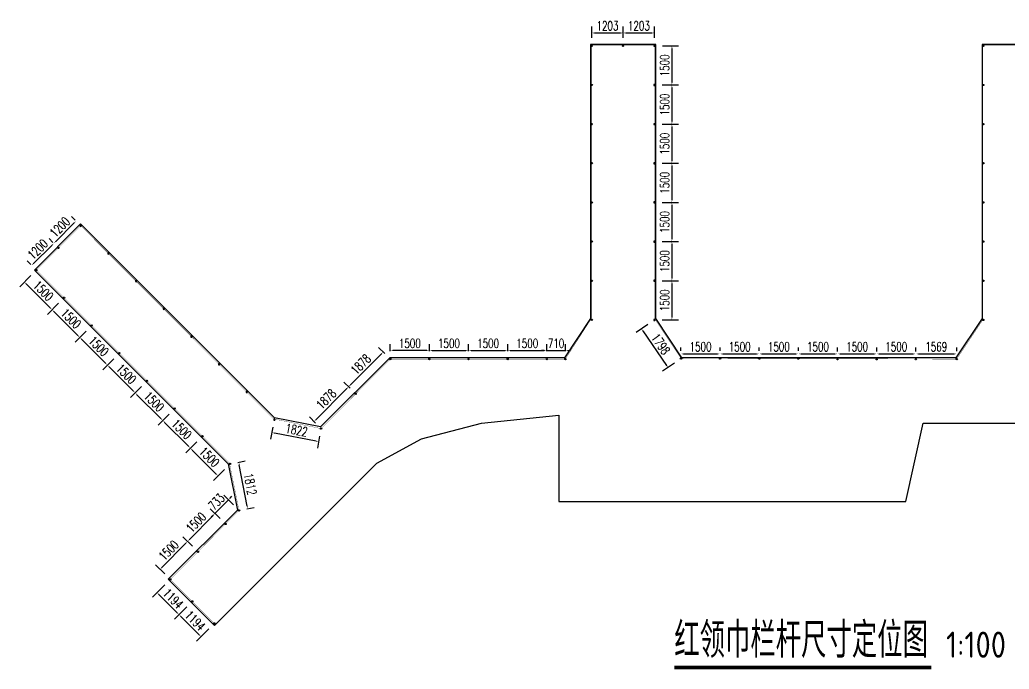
# Model space of a CAD drawing. Extents: x -89702 to 926017, y -610001 to -56924.
# Drawn here: x 506823 to 544740, y -326382 to -301504 of the extents above; entities that cross this region are included whole.
import ezdxf

# ---------------------------------------------------------------- set-up
doc = ezdxf.new("R2010")
doc.units = 0
doc.header["$LTSCALE"] = 10
doc.header["$MEASUREMENT"] = 0
for name, color, linetype in [('DIM_SYMB', 3, 'Continuous'), ('PUB_TEXT', 7, 'Continuous'), ('W-PLASTIC_RAILINGS塑木栏杆', 6, 'Continuous'), ('W-STEEL_FRAME钢架', 3, 'Continuous')]:
    doc.layers.add(name, color=color, linetype=linetype)
doc.layers.add('文字标注', color=7, linetype='Continuous', lineweight=18)
doc.styles.get("Standard").update_dxf_attribs({"font": 'gbenor.shx', "bigfont": 'gbcbig.shx'})
doc.styles.add('STANDARD_T3', font='simplex.shx', dxfattribs={"width": 0.7, "bigfont": 'gbcbig.shx'})
doc.dimstyles.new('W&&100', dxfattribs={"dimtxt": 350, "dimasz": 100, "dimexe": 250, "dimexo": 300, "dimgap": 100, "dimtad": 1, "dimdec": 0, "dimzin": 0, "dimdsep": 46, "dimtxsty": 'STANDARD_T3', "dimcen": 0.09, "dimclrd": 1, "dimclre": 1, "dimclrt": 7, "dimazin": 2, "dimtfac": 1, "dimtdec": 0, "dimtix": 1, "dimtmove": 2, "dimatfit": 3, "dimfxl": 0, "dimtolj": 1, "dimtzin": 0, "dimarcsym": 0})

# ---------------------------------------------------------------- blocks, each defined once
blk = doc.blocks.new('*U1990')
at = {"layer": 'W-PLASTIC_RAILINGS塑木栏杆'}
blk.add_circle((0, 0), 25, dxfattribs=at)
blk = doc.blocks.new('*U1991')
at = {"layer": 'W-PLASTIC_RAILINGS塑木栏杆', "color": 0, "linetype": 'ByBlock', "lineweight": -2, "transparency": 16777216}
for p in [(0, 0), (0, -1500), (0, -3000), (0, -4500), (0, -6000), (0, -7500), (0, -9000), (0, -10500)]:
    blk.add_blockref('*U1990', p, dxfattribs=at)
blk = doc.blocks.new('*U1998')
at = {"layer": 'W-PLASTIC_RAILINGS塑木栏杆'}
blk.add_circle((0, 0), 25, dxfattribs=at)
blk = doc.blocks.new('*U1999')
at = {"layer": 'W-PLASTIC_RAILINGS塑木栏杆', "color": 0, "linetype": 'ByBlock', "lineweight": -2, "transparency": 16777216}
for p in [(0, 0), (0, -1500), (0, -3000), (0, -4500), (0, -6000), (0, -7500), (0, -9000), (0, -10500)]:
    blk.add_blockref('*U1998', p, dxfattribs=at)
blk = doc.blocks.new('*U2000')
at = {"layer": 'W-PLASTIC_RAILINGS塑木栏杆'}
blk.add_circle((0, 0), 25, dxfattribs=at)
blk = doc.blocks.new('*U2001')
at = {"layer": 'W-PLASTIC_RAILINGS塑木栏杆', "color": 0, "linetype": 'ByBlock', "lineweight": -2, "transparency": 16777216}
for p in [(0, 0), (0, -1500), (0, -3000), (0, -4500), (0, -6000), (0, -7500), (0, -9000), (0, -10500)]:
    blk.add_blockref('*U2000', p, dxfattribs=at)
blk = doc.blocks.new('*U2002')
at = {"layer": 'W-PLASTIC_RAILINGS塑木栏杆'}
blk.add_circle((0, 0), 25, dxfattribs=at)
blk = doc.blocks.new('*U2003')
at = {"layer": 'W-PLASTIC_RAILINGS塑木栏杆', "color": 0, "linetype": 'ByBlock', "lineweight": -2, "transparency": 16777216}
for p in [(0, 0), (0, -1500), (0, -3000), (0, -4500), (0, -6000), (0, -7500), (0, -9000), (0, -10500)]:
    blk.add_blockref('*U2002', p, dxfattribs=at)
blk = doc.blocks.new('*U2004')
at = {"layer": 'W-PLASTIC_RAILINGS塑木栏杆'}
blk.add_circle((0, 0), 25, dxfattribs=at)
blk = doc.blocks.new('*U2005')
at = {"layer": 'W-PLASTIC_RAILINGS塑木栏杆', "color": 0, "linetype": 'ByBlock', "lineweight": -2, "transparency": 16777216}
for p in [(0, 0), (0, -1500), (0, -3000), (0, -4500), (0, -6000), (0, -7500), (0, -9000), (0, -10500)]:
    blk.add_blockref('*U2004', p, dxfattribs=at)
blk = doc.blocks.new('*D2056')
at = {"layer": 'Defpoints', "color": 0, "transparency": 16777216}
for p in [(515216, -318453), (514883, -318517), (515224, -320297)]:
    blk.add_point(p, dxfattribs=at)
at = {"layer": '文字标注', "color": 1, "lineweight": -2, "transparency": 16777216}
for p, q in [((515177, -318461), (515461, -318406)), ((515538, -320135), (515235, -318552)), ((515519, -320241), (515803, -320186))]:
    blk.add_line(p, q, dxfattribs=at)
at = {"layer": '文字标注', "color": 1, "transparency": 16777216}
for points in [[(515251, -318548), (515218, -318555), (515216, -318453)], [(515555, -320132), (515522, -320138), (515557, -320233)]]:
    blk.add_solid(points, dxfattribs=at)
at = {"layer": '文字标注', "color": 7, "transparency": 16777216, "insert": (515656, -319292), "char_height": 350, "attachment_point": 5, "rotation": 280.8517, "style": 'STANDARD_T3'}
blk.add_mtext('\\A1;1812', dxfattribs=at)
blk = doc.blocks.new('*D2057')
at = {"layer": 'Defpoints', "color": 0, "transparency": 16777216}
for p in [(513822, -317456), (513363, -317915), (514883, -318517)]:
    blk.add_point(p, dxfattribs=at)
at = {"layer": '文字标注', "color": 1, "lineweight": -2, "transparency": 16777216}
for p, q in [((513610, -317669), (513186, -318092)), ((514353, -318905), (513434, -317986)), ((514671, -318729), (514247, -319153))]:
    blk.add_line(p, q, dxfattribs=at)
at = {"layer": '文字标注', "color": 1, "transparency": 16777216}
for points in [[(513446, -317974), (513422, -317998), (513363, -317915)], [(514365, -318893), (514341, -318917), (514424, -318976)]]:
    blk.add_solid(points, dxfattribs=at)
at = {"layer": '文字标注', "color": 7, "transparency": 16777216, "insert": (514088, -318251), "char_height": 350, "attachment_point": 5, "rotation": 315, "style": 'STANDARD_T3'}
blk.add_mtext('\\A1;1500', dxfattribs=at)
blk = doc.blocks.new('*D2058')
at = {"layer": 'Defpoints', "color": 0, "transparency": 16777216}
for p in [(512761, -316396), (512303, -316855), (513822, -317456)]:
    blk.add_point(p, dxfattribs=at)
at = {"layer": '文字标注', "color": 1, "lineweight": -2, "transparency": 16777216}
for p, q in [((512549, -316608), (512126, -317031)), ((513293, -317844), (512373, -316925)), ((513610, -317669), (513186, -318092))]:
    blk.add_line(p, q, dxfattribs=at)
at = {"layer": '文字标注', "color": 1, "transparency": 16777216}
for points in [[(512385, -316913), (512362, -316937), (512303, -316855)], [(513304, -317833), (513281, -317856), (513363, -317915)]]:
    blk.add_solid(points, dxfattribs=at)
at = {"layer": '文字标注', "color": 7, "transparency": 16777216, "insert": (513027, -317190), "char_height": 350, "attachment_point": 5, "rotation": 315, "style": 'STANDARD_T3'}
blk.add_mtext('\\A1;1500', dxfattribs=at)
blk = doc.blocks.new('*D2059')
at = {"layer": 'Defpoints', "color": 0, "transparency": 16777216}
for p in [(511701, -315335), (511242, -315794), (512761, -316396)]:
    blk.add_point(p, dxfattribs=at)
at = {"layer": '文字标注', "color": 1, "lineweight": -2, "transparency": 16777216}
for p, q in [((511489, -315547), (511065, -315971)), ((512232, -316784), (511313, -315865)), ((512549, -316608), (512126, -317031))]:
    blk.add_line(p, q, dxfattribs=at)
at = {"layer": '文字标注', "color": 1, "transparency": 16777216}
for points in [[(511324, -315853), (511301, -315876), (511242, -315794)], [(512244, -316772), (512220, -316796), (512303, -316855)]]:
    blk.add_solid(points, dxfattribs=at)
at = {"layer": '文字标注', "color": 7, "transparency": 16777216, "insert": (511967, -316130), "char_height": 350, "attachment_point": 5, "rotation": 315, "style": 'STANDARD_T3'}
blk.add_mtext('\\A1;1500', dxfattribs=at)
blk = doc.blocks.new('*D2060')
at = {"layer": 'Defpoints', "color": 0, "transparency": 16777216}
for p in [(510640, -314275), (510181, -314733), (511701, -315335)]:
    blk.add_point(p, dxfattribs=at)
at = {"layer": '文字标注', "color": 1, "lineweight": -2, "transparency": 16777216}
for p, q in [((510428, -314487), (510005, -314910)), ((511171, -315723), (510252, -314804)), ((511489, -315547), (511065, -315971))]:
    blk.add_line(p, q, dxfattribs=at)
at = {"layer": '文字标注', "color": 1, "transparency": 16777216}
for points in [[(510264, -314792), (510240, -314816), (510181, -314733)], [(511183, -315711), (511159, -315735), (511242, -315794)]]:
    blk.add_solid(points, dxfattribs=at)
at = {"layer": '文字标注', "color": 7, "transparency": 16777216, "insert": (510906, -315069), "char_height": 350, "attachment_point": 5, "rotation": 315, "style": 'STANDARD_T3'}
blk.add_mtext('\\A1;1500', dxfattribs=at)
blk = doc.blocks.new('*D2061')
at = {"layer": 'Defpoints', "color": 0, "transparency": 16777216}
for p in [(509579, -313214), (509121, -313673), (510640, -314275)]:
    blk.add_point(p, dxfattribs=at)
at = {"layer": '文字标注', "color": 1, "lineweight": -2, "transparency": 16777216}
for p, q in [((509367, -313426), (508944, -313849)), ((510111, -314663), (509191, -313743)), ((510428, -314487), (510005, -314910))]:
    blk.add_line(p, q, dxfattribs=at)
at = {"layer": '文字标注', "color": 1, "transparency": 16777216}
for points in [[(509203, -313731), (509180, -313755), (509121, -313673)], [(510122, -314651), (510099, -314674), (510181, -314733)]]:
    blk.add_solid(points, dxfattribs=at)
at = {"layer": '文字标注', "color": 7, "transparency": 16777216, "insert": (509845, -314008), "char_height": 350, "attachment_point": 5, "rotation": 315, "style": 'STANDARD_T3'}
blk.add_mtext('\\A1;1500', dxfattribs=at)
blk = doc.blocks.new('*D2062')
at = {"layer": 'Defpoints', "color": 0, "transparency": 16777216}
for p in [(508519, -312153), (508060, -312612), (509579, -313214)]:
    blk.add_point(p, dxfattribs=at)
at = {"layer": '文字标注', "color": 1, "lineweight": -2, "transparency": 16777216}
for p, q in [((508307, -312365), (507883, -312789)), ((509050, -313602), (508131, -312683)), ((509367, -313426), (508944, -313849))]:
    blk.add_line(p, q, dxfattribs=at)
at = {"layer": '文字标注', "color": 1, "transparency": 16777216}
for points in [[(508142, -312671), (508119, -312694), (508060, -312612)], [(509062, -313590), (509038, -313614), (509121, -313673)]]:
    blk.add_solid(points, dxfattribs=at)
at = {"layer": '文字标注', "color": 7, "transparency": 16777216, "insert": (508785, -312948), "char_height": 350, "attachment_point": 5, "rotation": 315, "style": 'STANDARD_T3'}
blk.add_mtext('\\A1;1500', dxfattribs=at)
blk = doc.blocks.new('*D2063')
at = {"layer": 'Defpoints', "color": 0, "transparency": 16777216}
for p in [(507458, -311093), (506999, -311551), (508519, -312153)]:
    blk.add_point(p, dxfattribs=at)
at = {"layer": '文字标注', "color": 1, "lineweight": -2, "transparency": 16777216}
for p, q in [((507246, -311305), (506823, -311728)), ((507989, -312541), (507070, -311622)), ((508307, -312365), (507883, -312789))]:
    blk.add_line(p, q, dxfattribs=at)
at = {"layer": '文字标注', "color": 1, "transparency": 16777216}
for points in [[(507082, -311610), (507058, -311634), (506999, -311551)], [(508001, -312529), (507977, -312553), (508060, -312612)]]:
    blk.add_solid(points, dxfattribs=at)
at = {"layer": '文字标注', "color": 7, "transparency": 16777216, "insert": (507724, -311887), "char_height": 350, "attachment_point": 5, "rotation": 315, "style": 'STANDARD_T3'}
blk.add_mtext('\\A1;1500', dxfattribs=at)
blk = doc.blocks.new('*D2064')
at = {"layer": 'Defpoints', "color": 0, "transparency": 16777216}
for p in [(508127, -310065), (508306, -310244), (507458, -311093)]:
    blk.add_point(p, dxfattribs=at)
at = {"layer": '文字标注', "color": 1, "lineweight": -2, "transparency": 16777216}
for p, q in [((507350, -310843), (508057, -310136)), ((508094, -310032), (507951, -309888)), ((507246, -310880), (507102, -310737))]:
    blk.add_line(p, q, dxfattribs=at)
at = {"layer": '文字标注', "color": 1, "transparency": 16777216}
for points in [[(508045, -310124), (508068, -310148), (508127, -310065)], [(507338, -310831), (507361, -310855), (507279, -310913)]]:
    blk.add_solid(points, dxfattribs=at)
at = {"layer": '文字标注', "color": 7, "transparency": 16777216, "insert": (507509, -310295), "char_height": 350, "attachment_point": 5, "rotation": 45, "style": 'STANDARD_T3'}
blk.add_mtext('\\A1;1200', dxfattribs=at)
blk = doc.blocks.new('*D2065')
at = {"layer": 'Defpoints', "color": 0, "transparency": 16777216}
for p in [(508976, -309217), (509155, -309396), (508306, -310244)]:
    blk.add_point(p, dxfattribs=at)
at = {"layer": '文字标注', "color": 1, "lineweight": -2, "transparency": 16777216}
for p, q in [((508198, -309994), (508905, -309287)), ((508943, -309183), (508799, -309040)), ((508094, -310032), (507951, -309888))]:
    blk.add_line(p, q, dxfattribs=at)
at = {"layer": '文字标注', "color": 1, "transparency": 16777216}
for points in [[(508893, -309275), (508917, -309299), (508976, -309217)], [(508186, -309983), (508210, -310006), (508127, -310065)]]:
    blk.add_solid(points, dxfattribs=at)
at = {"layer": '文字标注', "color": 7, "transparency": 16777216, "insert": (508357, -309446), "char_height": 350, "attachment_point": 5, "rotation": 45, "style": 'STANDARD_T3'}
blk.add_mtext('\\A1;1200', dxfattribs=at)
blk = doc.blocks.new('*D2066')
at = {"layer": 'Defpoints', "color": 0, "transparency": 16777216}
for p in [(521020, -314175), (521020, -314501), (522520, -314501)]:
    blk.add_point(p, dxfattribs=at)
at = {"layer": '文字标注', "color": 1, "lineweight": -2, "transparency": 16777216}
for p, q in [((521020, -314201), (521020, -313925)), ((522520, -314201), (522520, -313925)), ((522420, -314175), (521120, -314175))]:
    blk.add_line(p, q, dxfattribs=at)
at = {"layer": '文字标注', "color": 1, "transparency": 16777216}
for points in [[(521120, -314158), (521120, -314191), (521020, -314175)], [(522420, -314158), (522420, -314191), (522520, -314175)]]:
    blk.add_solid(points, dxfattribs=at)
at = {"layer": '文字标注', "color": 7, "transparency": 16777216, "insert": (521770, -313900), "char_height": 350, "attachment_point": 5, "style": 'STANDARD_T3'}
blk.add_mtext('\\A1;1500', dxfattribs=at)
blk = doc.blocks.new('*D2067')
at = {"layer": 'Defpoints', "color": 0, "transparency": 16777216}
for p in [(521020, -314501), (519423, -315562), (519695, -315832)]:
    blk.add_point(p, dxfattribs=at)
at = {"layer": '文字标注', "color": 1, "lineweight": -2, "transparency": 16777216}
for p, q in [((520678, -314302), (519494, -315492)), ((520807, -314290), (520571, -314055)), ((519482, -315621), (519246, -315386))]:
    blk.add_line(p, q, dxfattribs=at)
at = {"layer": '文字标注', "color": 1, "transparency": 16777216}
for points in [[(520666, -314290), (520690, -314314), (520748, -314231)], [(519482, -315480), (519506, -315503), (519423, -315562)]]:
    blk.add_solid(points, dxfattribs=at)
at = {"layer": '文字标注', "color": 7, "transparency": 16777216, "insert": (519891, -314703), "char_height": 350, "attachment_point": 5, "rotation": 45.1271, "style": 'STANDARD_T3'}
blk.add_mtext('\\A1;1878', dxfattribs=at)
blk = doc.blocks.new('*D2068')
at = {"layer": 'Defpoints', "color": 0, "transparency": 16777216}
for p in [(519695, -315832), (518098, -316894), (518369, -317164)]:
    blk.add_point(p, dxfattribs=at)
at = {"layer": '文字标注', "color": 1, "lineweight": -2, "transparency": 16777216}
for p, q in [((519482, -315621), (519246, -315386)), ((519353, -315633), (518169, -316823)), ((518157, -316952), (517921, -316717))]:
    blk.add_line(p, q, dxfattribs=at)
at = {"layer": '文字标注', "color": 1, "transparency": 16777216}
for points in [[(519341, -315622), (519365, -315645), (519423, -315562)], [(518157, -316811), (518180, -316834), (518098, -316894)]]:
    blk.add_solid(points, dxfattribs=at)
at = {"layer": '文字标注', "color": 7, "transparency": 16777216, "insert": (518566, -316034), "char_height": 350, "attachment_point": 5, "rotation": 45.1271, "style": 'STANDARD_T3'}
blk.add_mtext('\\A1;1878', dxfattribs=at)
blk = doc.blocks.new('*D2069')
at = {"layer": 'Defpoints', "color": 0, "transparency": 16777216}
for p in [(516579, -316820), (516484, -317321), (518369, -317164)]:
    blk.add_point(p, dxfattribs=at)
at = {"layer": '文字标注', "color": 1, "lineweight": -2, "transparency": 16777216}
for p, q in [((516523, -317115), (516436, -317566)), ((518175, -317645), (516582, -317340)), ((518313, -317458), (518226, -317910))]:
    blk.add_line(p, q, dxfattribs=at)
at = {"layer": '文字标注', "color": 1, "transparency": 16777216}
for points in [[(516585, -317323), (516579, -317356), (516484, -317321)], [(518178, -317629), (518172, -317662), (518273, -317664)]]:
    blk.add_solid(points, dxfattribs=at)
at = {"layer": '文字标注', "color": 7, "transparency": 16777216, "insert": (517430, -317222), "char_height": 350, "attachment_point": 5, "rotation": 349.1438, "style": 'STANDARD_T3'}
blk.add_mtext('\\A1;1822', dxfattribs=at)
blk = doc.blocks.new('*D2070')
at = {"layer": 'Defpoints', "color": 0, "transparency": 16777216}
for p in [(527730, -314175), (527020, -314501), (527730, -314501)]:
    blk.add_point(p, dxfattribs=at)
at = {"layer": '文字标注', "color": 1, "lineweight": -2, "transparency": 16777216}
for p, q in [((527020, -314201), (527020, -313925)), ((527730, -314201), (527730, -313925)), ((526920, -314175), (526820, -314175)), ((527020, -314175), (527730, -314175)), ((527830, -314175), (527930, -314175))]:
    blk.add_line(p, q, dxfattribs=at)
at = {"layer": '文字标注', "color": 1, "transparency": 16777216}
for points in [[(526920, -314158), (526920, -314191), (527020, -314175)], [(527830, -314158), (527830, -314191), (527730, -314175)]]:
    blk.add_solid(points, dxfattribs=at)
at = {"layer": '文字标注', "color": 7, "transparency": 16777216, "insert": (527375, -313900), "char_height": 350, "attachment_point": 5, "style": 'STANDARD_T3'}
blk.add_mtext('\\A1;710', dxfattribs=at)
blk = doc.blocks.new('*D2071')
at = {"layer": 'Defpoints', "color": 0, "transparency": 16777216}
for p in [(533661, -314305), (532161, -314484), (533661, -314484)]:
    blk.add_point(p, dxfattribs=at)
at = {"layer": '文字标注', "color": 1, "lineweight": -2, "transparency": 16777216}
for p, q in [((532161, -314184), (532161, -314055)), ((532261, -314305), (533561, -314305)), ((533661, -314184), (533661, -314055))]:
    blk.add_line(p, q, dxfattribs=at)
at = {"layer": '文字标注', "color": 1, "transparency": 16777216}
for points in [[(532261, -314288), (532261, -314321), (532161, -314305)], [(533561, -314288), (533561, -314321), (533661, -314305)]]:
    blk.add_solid(points, dxfattribs=at)
at = {"layer": '文字标注', "color": 7, "transparency": 16777216, "insert": (532911, -314030), "char_height": 350, "attachment_point": 5, "style": 'STANDARD_T3'}
blk.add_mtext('\\A1;1500', dxfattribs=at)
blk = doc.blocks.new('*D2072')
at = {"layer": 'Defpoints', "color": 0, "transparency": 16777216}
for p in [(535161, -314305), (533661, -314484), (535161, -314484)]:
    blk.add_point(p, dxfattribs=at)
at = {"layer": '文字标注', "color": 1, "lineweight": -2, "transparency": 16777216}
for p, q in [((533661, -314184), (533661, -314055)), ((533761, -314305), (535061, -314305)), ((535161, -314184), (535161, -314055))]:
    blk.add_line(p, q, dxfattribs=at)
at = {"layer": '文字标注', "color": 1, "transparency": 16777216}
for points in [[(533761, -314288), (533761, -314321), (533661, -314305)], [(535061, -314288), (535061, -314321), (535161, -314305)]]:
    blk.add_solid(points, dxfattribs=at)
at = {"layer": '文字标注', "color": 7, "transparency": 16777216, "insert": (534411, -314030), "char_height": 350, "attachment_point": 5, "style": 'STANDARD_T3'}
blk.add_mtext('\\A1;1500', dxfattribs=at)
blk = doc.blocks.new('*D2073')
at = {"layer": 'Defpoints', "color": 0, "transparency": 16777216}
for p in [(536661, -314305), (535161, -314484), (536661, -314484)]:
    blk.add_point(p, dxfattribs=at)
at = {"layer": '文字标注', "color": 1, "lineweight": -2, "transparency": 16777216}
for p, q in [((535161, -314184), (535161, -314055)), ((535261, -314305), (536561, -314305)), ((536661, -314184), (536661, -314055))]:
    blk.add_line(p, q, dxfattribs=at)
at = {"layer": '文字标注', "color": 1, "transparency": 16777216}
for points in [[(535261, -314288), (535261, -314321), (535161, -314305)], [(536561, -314288), (536561, -314321), (536661, -314305)]]:
    blk.add_solid(points, dxfattribs=at)
at = {"layer": '文字标注', "color": 7, "transparency": 16777216, "insert": (535911, -314030), "char_height": 350, "attachment_point": 5, "style": 'STANDARD_T3'}
blk.add_mtext('\\A1;1500', dxfattribs=at)
blk = doc.blocks.new('*D2074')
at = {"layer": 'Defpoints', "color": 0, "transparency": 16777216}
for p in [(538161, -314305), (536661, -314484), (538161, -314509)]:
    blk.add_point(p, dxfattribs=at)
at = {"layer": '文字标注', "color": 1, "lineweight": -2, "transparency": 16777216}
for p, q in [((536661, -314184), (536661, -314055)), ((536761, -314305), (538061, -314305)), ((538161, -314209), (538161, -314055))]:
    blk.add_line(p, q, dxfattribs=at)
at = {"layer": '文字标注', "color": 1, "transparency": 16777216}
for points in [[(536761, -314288), (536761, -314321), (536661, -314305)], [(538061, -314288), (538061, -314321), (538161, -314305)]]:
    blk.add_solid(points, dxfattribs=at)
at = {"layer": '文字标注', "color": 7, "transparency": 16777216, "insert": (537411, -314030), "char_height": 350, "attachment_point": 5, "style": 'STANDARD_T3'}
blk.add_mtext('\\A1;1500', dxfattribs=at)
blk = doc.blocks.new('*D2075')
at = {"layer": 'Defpoints', "color": 0, "transparency": 16777216}
for p in [(539661, -314305), (538161, -314509), (539661, -314509)]:
    blk.add_point(p, dxfattribs=at)
at = {"layer": '文字标注', "color": 1, "lineweight": -2, "transparency": 16777216}
for p, q in [((538161, -314209), (538161, -314055)), ((538261, -314305), (539561, -314305)), ((539661, -314209), (539661, -314055))]:
    blk.add_line(p, q, dxfattribs=at)
at = {"layer": '文字标注', "color": 1, "transparency": 16777216}
for points in [[(538261, -314288), (538261, -314321), (538161, -314305)], [(539561, -314288), (539561, -314321), (539661, -314305)]]:
    blk.add_solid(points, dxfattribs=at)
at = {"layer": '文字标注', "color": 7, "transparency": 16777216, "insert": (538911, -314030), "char_height": 350, "attachment_point": 5, "style": 'STANDARD_T3'}
blk.add_mtext('\\A1;1500', dxfattribs=at)
blk = doc.blocks.new('*D2076')
at = {"layer": 'Defpoints', "color": 0, "transparency": 16777216}
for p in [(541161, -314305), (539661, -314509), (541161, -314509)]:
    blk.add_point(p, dxfattribs=at)
at = {"layer": '文字标注', "color": 1, "lineweight": -2, "transparency": 16777216}
for p, q in [((539661, -314209), (539661, -314055)), ((539761, -314305), (541061, -314305)), ((541161, -314209), (541161, -314055))]:
    blk.add_line(p, q, dxfattribs=at)
at = {"layer": '文字标注', "color": 1, "transparency": 16777216}
for points in [[(539761, -314288), (539761, -314321), (539661, -314305)], [(541061, -314288), (541061, -314321), (541161, -314305)]]:
    blk.add_solid(points, dxfattribs=at)
at = {"layer": '文字标注', "color": 7, "transparency": 16777216, "insert": (540411, -314030), "char_height": 350, "attachment_point": 5, "style": 'STANDARD_T3'}
blk.add_mtext('\\A1;1500', dxfattribs=at)
blk = doc.blocks.new('*D2077')
at = {"layer": 'Defpoints', "color": 0, "transparency": 16777216}
for p in [(542730, -314305), (541161, -314509), (542730, -314501)]:
    blk.add_point(p, dxfattribs=at)
at = {"layer": '文字标注', "color": 1, "lineweight": -2, "transparency": 16777216}
for p, q in [((541161, -314209), (541161, -314055)), ((541261, -314305), (542630, -314305)), ((542730, -314201), (542730, -314055))]:
    blk.add_line(p, q, dxfattribs=at)
at = {"layer": '文字标注', "color": 1, "transparency": 16777216}
for points in [[(541261, -314288), (541261, -314321), (541161, -314305)], [(542630, -314288), (542630, -314321), (542730, -314305)]]:
    blk.add_solid(points, dxfattribs=at)
at = {"layer": '文字标注', "color": 7, "transparency": 16777216, "insert": (541945, -314030), "char_height": 350, "attachment_point": 5, "style": 'STANDARD_T3'}
blk.add_mtext('\\A1;1569', dxfattribs=at)
blk = doc.blocks.new('*D2085')
at = {"layer": 'Defpoints', "color": 0, "transparency": 16777216}
for p in [(515224, -320297), (514301, -320418), (514710, -320820)]:
    blk.add_point(p, dxfattribs=at)
at = {"layer": '文字标注', "color": 1, "lineweight": -2, "transparency": 16777216}
for p, q in [((514815, -319895), (514301, -320418)), ((515010, -320087), (514636, -319720)), ((514885, -319824), (514955, -319753)), ((514496, -320610), (514123, -320243)), ((514231, -320489), (514161, -320561))]:
    blk.add_line(p, q, dxfattribs=at)
at = {"layer": '文字标注', "color": 1, "transparency": 16777216}
for points in [[(514873, -319812), (514897, -319836), (514815, -319895)], [(514219, -320478), (514243, -320501), (514301, -320418)]]:
    blk.add_solid(points, dxfattribs=at)
at = {"layer": '文字标注', "color": 7, "transparency": 16777216, "insert": (514362, -319964), "char_height": 350, "attachment_point": 5, "rotation": 45.5083, "style": 'STANDARD_T3'}
blk.add_mtext('\\A1;733', dxfattribs=at)
blk = doc.blocks.new('*D2086')
at = {"layer": 'Defpoints', "color": 0, "transparency": 16777216}
for p in [(514710, -320820), (513250, -321488), (513650, -321881)]:
    blk.add_point(p, dxfattribs=at)
at = {"layer": '文字标注', "color": 1, "lineweight": -2, "transparency": 16777216}
for p, q in [((514496, -320610), (514123, -320243)), ((514231, -320489), (513320, -321417)), ((513436, -321670), (513072, -321313))]:
    blk.add_line(p, q, dxfattribs=at)
at = {"layer": '文字标注', "color": 1, "transparency": 16777216}
for points in [[(514219, -320478), (514243, -320501), (514301, -320418)], [(513308, -321405), (513332, -321428), (513250, -321488)]]:
    blk.add_solid(points, dxfattribs=at)
at = {"layer": '文字标注', "color": 7, "transparency": 16777216, "insert": (513579, -320760), "char_height": 350, "attachment_point": 5, "rotation": 45.5083, "style": 'STANDARD_T3'}
blk.add_mtext('\\A1;1500', dxfattribs=at)
blk = doc.blocks.new('*D2087')
at = {"layer": 'Defpoints', "color": 0, "transparency": 16777216}
for p in [(513650, -321881), (512199, -322558), (512589, -322941)]:
    blk.add_point(p, dxfattribs=at)
at = {"layer": '文字标注', "color": 1, "lineweight": -2, "transparency": 16777216}
for p, q in [((513436, -321670), (513072, -321313)), ((513180, -321559), (512269, -322487)), ((512375, -322731), (512021, -322383))]:
    blk.add_line(p, q, dxfattribs=at)
at = {"layer": '文字标注', "color": 1, "transparency": 16777216}
for points in [[(513168, -321548), (513192, -321571), (513250, -321488)], [(512257, -322475), (512281, -322498), (512199, -322558)]]:
    blk.add_solid(points, dxfattribs=at)
at = {"layer": '文字标注', "color": 7, "transparency": 16777216, "insert": (512528, -321830), "char_height": 350, "attachment_point": 5, "rotation": 45.5083, "style": 'STANDARD_T3'}
blk.add_mtext('\\A1;1500', dxfattribs=at)
blk = doc.blocks.new('*D2088')
at = {"layer": 'Defpoints', "color": 0, "transparency": 16777216}
for p in [(512589, -322941), (513433, -323785), (512926, -324292)]:
    blk.add_point(p, dxfattribs=at)
at = {"layer": '文字标注', "color": 1, "lineweight": -2, "transparency": 16777216}
for p, q in [((512377, -323153), (511905, -323625)), ((512153, -323519), (512855, -324222)), ((513221, -323997), (512749, -324469))]:
    blk.add_line(p, q, dxfattribs=at)
at = {"layer": '文字标注', "color": 1, "transparency": 16777216}
for points in [[(512164, -323507), (512141, -323531), (512082, -323448)], [(512867, -324210), (512843, -324233), (512926, -324292)]]:
    blk.add_solid(points, dxfattribs=at)
at = {"layer": '文字标注', "color": 7, "transparency": 16777216, "insert": (512698, -323676), "char_height": 350, "attachment_point": 5, "rotation": 315, "style": 'STANDARD_T3'}
blk.add_mtext('\\A1;1194', dxfattribs=at)
blk = doc.blocks.new('*D2089')
at = {"layer": 'Defpoints', "color": 0, "transparency": 16777216}
for p in [(513433, -323785), (514277, -324629), (513770, -325136)]:
    blk.add_point(p, dxfattribs=at)
at = {"layer": '文字标注', "color": 1, "lineweight": -2, "transparency": 16777216}
for p, q in [((513221, -323997), (512749, -324469)), ((512996, -324363), (513699, -325066)), ((514065, -324841), (513593, -325313))]:
    blk.add_line(p, q, dxfattribs=at)
at = {"layer": '文字标注', "color": 1, "transparency": 16777216}
for points in [[(513008, -324351), (512985, -324375), (512926, -324292)], [(513711, -325054), (513687, -325077), (513770, -325136)]]:
    blk.add_solid(points, dxfattribs=at)
at = {"layer": '文字标注', "color": 7, "transparency": 16777216, "insert": (513542, -324520), "char_height": 350, "attachment_point": 5, "rotation": 315, "style": 'STANDARD_T3'}
blk.add_mtext('\\A1;1194', dxfattribs=at)
blk = doc.blocks.new('*D2090')
at = {"layer": 'Defpoints', "color": 0, "transparency": 16777216}
for p in [(524020, -314175), (522520, -314501), (524020, -314501)]:
    blk.add_point(p, dxfattribs=at)
at = {"layer": '文字标注', "color": 1, "lineweight": -2, "transparency": 16777216}
for p, q in [((522520, -314201), (522520, -313925)), ((524020, -314201), (524020, -313925)), ((522620, -314175), (523920, -314175))]:
    blk.add_line(p, q, dxfattribs=at)
at = {"layer": '文字标注', "color": 1, "transparency": 16777216}
for points in [[(522620, -314158), (522620, -314191), (522520, -314175)], [(523920, -314158), (523920, -314191), (524020, -314175)]]:
    blk.add_solid(points, dxfattribs=at)
at = {"layer": '文字标注', "color": 7, "transparency": 16777216, "insert": (523270, -313900), "char_height": 350, "attachment_point": 5, "style": 'STANDARD_T3'}
blk.add_mtext('\\A1;1500', dxfattribs=at)
blk = doc.blocks.new('*D2091')
at = {"layer": 'Defpoints', "color": 0, "transparency": 16777216}
for p in [(525520, -314175), (524020, -314501), (525520, -314501)]:
    blk.add_point(p, dxfattribs=at)
at = {"layer": '文字标注', "color": 1, "lineweight": -2, "transparency": 16777216}
for p, q in [((524020, -314201), (524020, -313925)), ((525520, -314201), (525520, -313925)), ((524120, -314175), (525420, -314175))]:
    blk.add_line(p, q, dxfattribs=at)
at = {"layer": '文字标注', "color": 1, "transparency": 16777216}
for points in [[(524120, -314158), (524120, -314191), (524020, -314175)], [(525420, -314158), (525420, -314191), (525520, -314175)]]:
    blk.add_solid(points, dxfattribs=at)
at = {"layer": '文字标注', "color": 7, "transparency": 16777216, "insert": (524770, -313900), "char_height": 350, "attachment_point": 5, "style": 'STANDARD_T3'}
blk.add_mtext('\\A1;1500', dxfattribs=at)
blk = doc.blocks.new('*D2092')
at = {"layer": 'Defpoints', "color": 0, "transparency": 16777216}
for p in [(527020, -314175), (525520, -314501), (527020, -314501)]:
    blk.add_point(p, dxfattribs=at)
at = {"layer": '文字标注', "color": 1, "lineweight": -2, "transparency": 16777216}
for p, q in [((525520, -314201), (525520, -313925)), ((527020, -314201), (527020, -313925)), ((525620, -314175), (526920, -314175))]:
    blk.add_line(p, q, dxfattribs=at)
at = {"layer": '文字标注', "color": 1, "transparency": 16777216}
for points in [[(525620, -314158), (525620, -314191), (525520, -314175)], [(526920, -314158), (526920, -314191), (527020, -314175)]]:
    blk.add_solid(points, dxfattribs=at)
at = {"layer": '文字标注', "color": 7, "transparency": 16777216, "insert": (526270, -313900), "char_height": 350, "attachment_point": 5, "style": 'STANDARD_T3'}
blk.add_mtext('\\A1;1500', dxfattribs=at)
blk = doc.blocks.new('*D2093')
at = {"layer": 'Defpoints', "color": 0, "transparency": 16777216}
for p in [(531149, -302501), (531144, -304001), (531814, -304001)]:
    blk.add_point(p, dxfattribs=at)
at = {"layer": '文字标注', "color": 1, "lineweight": -2, "transparency": 16777216}
for p, q in [((531449, -302501), (532064, -302501)), ((531814, -302601), (531814, -303901)), ((531444, -304001), (532064, -304001))]:
    blk.add_line(p, q, dxfattribs=at)
at = {"layer": '文字标注', "color": 1, "transparency": 16777216}
for points in [[(531797, -302601), (531830, -302601), (531814, -302501)], [(531797, -303901), (531830, -303901), (531814, -304001)]]:
    blk.add_solid(points, dxfattribs=at)
at = {"layer": '文字标注', "color": 7, "transparency": 16777216, "insert": (531539, -303251), "char_height": 350, "attachment_point": 5, "rotation": 90, "style": 'STANDARD_T3'}
blk.add_mtext('\\A1;1500', dxfattribs=at)
blk = doc.blocks.new('*D2094')
at = {"layer": 'Defpoints', "color": 0, "transparency": 16777216}
for p in [(531144, -304001), (531144, -305501), (531814, -305501)]:
    blk.add_point(p, dxfattribs=at)
at = {"layer": '文字标注', "color": 1, "lineweight": -2, "transparency": 16777216}
for p, q in [((531444, -304001), (532064, -304001)), ((531814, -304101), (531814, -305401)), ((531444, -305501), (532064, -305501))]:
    blk.add_line(p, q, dxfattribs=at)
at = {"layer": '文字标注', "color": 1, "transparency": 16777216}
for points in [[(531797, -304101), (531830, -304101), (531814, -304001)], [(531797, -305401), (531830, -305401), (531814, -305501)]]:
    blk.add_solid(points, dxfattribs=at)
at = {"layer": '文字标注', "color": 7, "transparency": 16777216, "insert": (531539, -304751), "char_height": 350, "attachment_point": 5, "rotation": 90, "style": 'STANDARD_T3'}
blk.add_mtext('\\A1;1500', dxfattribs=at)
blk = doc.blocks.new('*D2095')
at = {"layer": 'Defpoints', "color": 0, "transparency": 16777216}
for p in [(531144, -305501), (531144, -307001), (531814, -307001)]:
    blk.add_point(p, dxfattribs=at)
at = {"layer": '文字标注', "color": 1, "lineweight": -2, "transparency": 16777216}
for p, q in [((531444, -305501), (532064, -305501)), ((531814, -305601), (531814, -306901)), ((531444, -307001), (532064, -307001))]:
    blk.add_line(p, q, dxfattribs=at)
at = {"layer": '文字标注', "color": 1, "transparency": 16777216}
for points in [[(531797, -305601), (531830, -305601), (531814, -305501)], [(531797, -306901), (531830, -306901), (531814, -307001)]]:
    blk.add_solid(points, dxfattribs=at)
at = {"layer": '文字标注', "color": 7, "transparency": 16777216, "insert": (531539, -306251), "char_height": 350, "attachment_point": 5, "rotation": 90, "style": 'STANDARD_T3'}
blk.add_mtext('\\A1;1500', dxfattribs=at)
blk = doc.blocks.new('*D2096')
at = {"layer": 'Defpoints', "color": 0, "transparency": 16777216}
for p in [(531144, -307001), (531144, -308501), (531814, -308501)]:
    blk.add_point(p, dxfattribs=at)
at = {"layer": '文字标注', "color": 1, "lineweight": -2, "transparency": 16777216}
for p, q in [((531444, -307001), (532064, -307001)), ((531814, -307101), (531814, -308401)), ((531444, -308501), (532064, -308501))]:
    blk.add_line(p, q, dxfattribs=at)
at = {"layer": '文字标注', "color": 1, "transparency": 16777216}
for points in [[(531797, -307101), (531830, -307101), (531814, -307001)], [(531797, -308401), (531830, -308401), (531814, -308501)]]:
    blk.add_solid(points, dxfattribs=at)
at = {"layer": '文字标注', "color": 7, "transparency": 16777216, "insert": (531539, -307751), "char_height": 350, "attachment_point": 5, "rotation": 90, "style": 'STANDARD_T3'}
blk.add_mtext('\\A1;1500', dxfattribs=at)
blk = doc.blocks.new('*D2097')
at = {"layer": 'Defpoints', "color": 0, "transparency": 16777216}
for p in [(531144, -308501), (531144, -310001), (531814, -310001)]:
    blk.add_point(p, dxfattribs=at)
at = {"layer": '文字标注', "color": 1, "lineweight": -2, "transparency": 16777216}
for p, q in [((531444, -308501), (532064, -308501)), ((531814, -308601), (531814, -309901)), ((531444, -310001), (532064, -310001))]:
    blk.add_line(p, q, dxfattribs=at)
at = {"layer": '文字标注', "color": 1, "transparency": 16777216}
for points in [[(531797, -308601), (531830, -308601), (531814, -308501)], [(531797, -309901), (531830, -309901), (531814, -310001)]]:
    blk.add_solid(points, dxfattribs=at)
at = {"layer": '文字标注', "color": 7, "transparency": 16777216, "insert": (531539, -309251), "char_height": 350, "attachment_point": 5, "rotation": 90, "style": 'STANDARD_T3'}
blk.add_mtext('\\A1;1500', dxfattribs=at)
blk = doc.blocks.new('*D2098')
at = {"layer": 'Defpoints', "color": 0, "transparency": 16777216}
for p in [(531144, -310001), (531144, -311501), (531814, -311501)]:
    blk.add_point(p, dxfattribs=at)
at = {"layer": '文字标注', "color": 1, "lineweight": -2, "transparency": 16777216}
for p, q in [((531444, -310001), (532064, -310001)), ((531814, -310101), (531814, -311401)), ((531444, -311501), (532064, -311501))]:
    blk.add_line(p, q, dxfattribs=at)
at = {"layer": '文字标注', "color": 1, "transparency": 16777216}
for points in [[(531797, -310101), (531830, -310101), (531814, -310001)], [(531797, -311401), (531830, -311401), (531814, -311501)]]:
    blk.add_solid(points, dxfattribs=at)
at = {"layer": '文字标注', "color": 7, "transparency": 16777216, "insert": (531539, -310751), "char_height": 350, "attachment_point": 5, "rotation": 90, "style": 'STANDARD_T3'}
blk.add_mtext('\\A1;1500', dxfattribs=at)
blk = doc.blocks.new('*D2099')
at = {"layer": 'Defpoints', "color": 0, "transparency": 16777216}
for p in [(531144, -311501), (531144, -313001), (531814, -313001)]:
    blk.add_point(p, dxfattribs=at)
at = {"layer": '文字标注', "color": 1, "lineweight": -2, "transparency": 16777216}
for p, q in [((531444, -311501), (532064, -311501)), ((531814, -311601), (531814, -312901)), ((531444, -313001), (532064, -313001))]:
    blk.add_line(p, q, dxfattribs=at)
at = {"layer": '文字标注', "color": 1, "transparency": 16777216}
for points in [[(531797, -311601), (531830, -311601), (531814, -311501)], [(531797, -312901), (531830, -312901), (531814, -313001)]]:
    blk.add_solid(points, dxfattribs=at)
at = {"layer": '文字标注', "color": 7, "transparency": 16777216, "insert": (531539, -312251), "char_height": 350, "attachment_point": 5, "rotation": 90, "style": 'STANDARD_T3'}
blk.add_mtext('\\A1;1500', dxfattribs=at)
blk = doc.blocks.new('*D2100')
at = {"layer": 'Defpoints', "color": 0, "transparency": 16777216}
for p in [(529946, -302009), (528744, -302501), (529946, -302501)]:
    blk.add_point(p, dxfattribs=at)
at = {"layer": '文字标注', "color": 1, "lineweight": -2, "transparency": 16777216}
for p, q in [((528744, -302201), (528744, -301759)), ((529946, -302201), (529946, -301759)), ((528844, -302009), (529846, -302009))]:
    blk.add_line(p, q, dxfattribs=at)
at = {"layer": '文字标注', "color": 1, "transparency": 16777216}
for points in [[(528844, -301992), (528844, -302025), (528744, -302009)], [(529846, -301992), (529846, -302025), (529946, -302009)]]:
    blk.add_solid(points, dxfattribs=at)
at = {"layer": '文字标注', "color": 7, "transparency": 16777216, "insert": (529345, -301734), "char_height": 350, "attachment_point": 5, "style": 'STANDARD_T3'}
blk.add_mtext('\\A1;1203', dxfattribs=at)
blk = doc.blocks.new('*D2101')
at = {"layer": 'Defpoints', "color": 0, "transparency": 16777216}
for p in [(531149, -302009), (529946, -302501), (531149, -302501)]:
    blk.add_point(p, dxfattribs=at)
at = {"layer": '文字标注', "color": 1, "lineweight": -2, "transparency": 16777216}
for p, q in [((529946, -302201), (529946, -301759)), ((531149, -302201), (531149, -301759)), ((530046, -302009), (531049, -302009))]:
    blk.add_line(p, q, dxfattribs=at)
at = {"layer": '文字标注', "color": 1, "transparency": 16777216}
for points in [[(530046, -301992), (530046, -302025), (529946, -302009)], [(531049, -301992), (531049, -302025), (531149, -302009)]]:
    blk.add_solid(points, dxfattribs=at)
at = {"layer": '文字标注', "color": 7, "transparency": 16777216, "insert": (530548, -301734), "char_height": 350, "attachment_point": 5, "style": 'STANDARD_T3'}
blk.add_mtext('\\A1;1203', dxfattribs=at)
blk = doc.blocks.new('*D2102')
at = {"layer": 'Defpoints', "color": 0, "transparency": 16777216}
for p in [(531144, -313001), (532161, -314484), (531665, -314824)]:
    blk.add_point(p, dxfattribs=at)
at = {"layer": '文字标注', "color": 1, "lineweight": -2, "transparency": 16777216}
for p, q in [((530896, -313171), (530442, -313483)), ((530705, -313424), (531609, -314742)), ((531913, -314654), (531459, -314966))]:
    blk.add_line(p, q, dxfattribs=at)
at = {"layer": '文字标注', "color": 1, "transparency": 16777216}
for points in [[(530718, -313414), (530691, -313433), (530648, -313341)], [(531623, -314732), (531595, -314751), (531665, -314824)]]:
    blk.add_solid(points, dxfattribs=at)
at = {"layer": '文字标注', "color": 7, "transparency": 16777216, "insert": (531384, -313927), "char_height": 350, "attachment_point": 5, "rotation": 304.4518, "style": 'STANDARD_T3'}
blk.add_mtext('\\A1;1798', dxfattribs=at)

msp = doc.modelspace()

# ---------------------------------------------------------------- linework, layer by layer
at = {"layer": 'DIM_SYMB', "color": 3, "const_width": 140}
msp.add_lwpolyline([(531903, -326312.1), (541759.6, -326312.1)], dxfattribs=at)
at = {"layer": 'W-PLASTIC_RAILINGS塑木栏杆', "ltscale": 0.5, "const_width": 10}
msp.add_lwpolyline([(546148.7, -302501.4), (543748.7, -302501.4), (543748.7, -312966.5), (542725.4, -314501.4), (532160.9, -314484.2), (531149, -312966.5), (531149, -302501.4), (528743.9, -302501.4), (528743.9, -312924.4), (527730.1, -314501.4), (521019.7, -314501.4), (518369.3, -317163.6), (516554.8, -316795.4), (509155, -309395.6), (507457.9, -311092.6), (514858, -318492.7), (515223.9, -320297.2), (512589, -322941.3), (514276.9, -324629.1)], dxfattribs=at)
at = {"layer": 'W-PLASTIC_RAILINGS塑木栏杆'}
for centre in [(529943.7, -302501.4), (508306.4, -310244.1), (521019.7, -314501.4), (522519.7, -314501.4), (524019.7, -314501.4), (525519.7, -314501.4), (527019.7, -314501.4), (527730.1, -314501.4), (532160.9, -314484.2), (533660.9, -314484.2), (535160.9, -314484.2), (536660.9, -314484.2), (538160.9, -314509.2), (539660.9, -314509.2), (541160.9, -314509.2), (542730.1, -314501.4), (519694.5, -315832.5), (518369.3, -317163.6), (515223.9, -320297.2), (514710.4, -320819.9), (513649.7, -321880.6), (512589, -322941.3), (513433, -323785.2), (514276.9, -324629.1)]:
    msp.add_circle(centre, 25, dxfattribs=at)
at = {"layer": 'W-STEEL_FRAME钢架'}
msp.add_lwpolyline([(546198.7, -302451.4), (543698.7, -302451.4), (543698.7, -312951.4), (542698.7, -314451.4), (532199, -314451.4), (531199, -312951.4), (531199, -302451.4), (528699, -302451.4), (528699, -312951.4), (527699, -314451.4), (520999, -314451.4), (518347.4, -317103), (516579.6, -316749.5), (509153.7, -309323.6), (507387.2, -311092.6), (514811.8, -318517.3), (515165.4, -320285), (512513.7, -322936.7), (514281.5, -324704.4), (520501.2, -318484.7), (522217, -317558.7), (524521, -316951.4), (527483.6, -316655.9), (527483.6, -319951.4), (540783.6, -319951.4), (541441.1, -316952.2), (567948.7, -316951.4)], dxfattribs=at)

# ---------------------------------------------------------------- block references
at = {"layer": 'W-PLASTIC_RAILINGS塑木栏杆', "color": 3}
for name, p in [('*U1999', (528743.9, -302501.4)), ('*U1991', (543748.7, -302501.4))]:
    msp.add_blockref(name, p, dxfattribs=at)
at = {"layer": 'W-PLASTIC_RAILINGS塑木栏杆', "color": 3, "xscale": -1}
msp.add_blockref('*U2001', (531143.6, -302501.4), dxfattribs=at)
at = {"layer": 'W-PLASTIC_RAILINGS塑木栏杆', "color": 3, "xscale": -1, "rotation": 44.99999999998425}
msp.add_blockref('*U2005', (509154.9, -309395.7), dxfattribs=at)
at = {"layer": 'W-PLASTIC_RAILINGS塑木栏杆', "color": 3, "rotation": 44.99999999998428}
msp.add_blockref('*U2003', (507458, -311092.5), dxfattribs=at)

# ---------------------------------------------------------------- texts
at = {"layer": 'PUB_TEXT', "color": 7}
for s, height, p in [('红领巾栏杆尺寸定位图', 1350.35, (531903, -325942.7)), ('1:100', 1000, (542319.6, -325942.7))]:
    msp.add_text(s, height=height, dxfattribs=at).set_placement(p)

# ---------------------------------------------------------------- dimensions: what is measured, and where the dimension line sits
at = {"layer": '文字标注'}
for base, p1, p2, picture, middle in [((529946.4435, -302008.6002), (528743.8756, -302501.3902), (529946.4435, -302501.3902), '*D2100', (529345.1596, -301733.6002)), ((531149, -302008.6), (529946.4, -302501.4), (531149, -302501.4), '*D2101', (530547.7, -301733.6)), ((524019.7, -314174.8), (522519.7, -314501.4), (524019.7, -314501.4), '*D2090', (523269.7, -313899.8)), ((525519.7, -314174.8), (524019.7, -314501.4), (525519.7, -314501.4), '*D2091', (524769.7, -313899.8)), ((527019.7, -314174.8), (525519.7, -314501.4), (527019.7, -314501.4), '*D2092', (526269.7, -313899.8))]:
    dim = msp.add_linear_dim(base=base, p1=p1, p2=p2, dimstyle='W&&100', dxfattribs=at)
    dim.commit()
    dim.dimension.update_dxf_attribs({"geometry": picture, "text_midpoint": middle})
for base, p1, p2, angle, picture, middle in [((531813.6, -304001.4), (531149, -302501.4), (531143.6, -304001.4), 90, '*D2093', (531538.6, -303251.4)), ((531813.6, -305501.4), (531143.6, -304001.4), (531143.6, -305501.4), 90, '*D2094', (531538.6, -304751.4)), ((531813.6, -307001.4), (531143.6, -305501.4), (531143.6, -307001.4), 90, '*D2095', (531538.6, -306251.4)), ((531813.6, -308501.4), (531143.6, -307001.4), (531143.6, -308501.4), 90, '*D2096', (531538.6, -307751.4)), ((531813.6, -310001.4), (531143.6, -308501.4), (531143.6, -310001.4), 90, '*D2097', (531538.6, -309251.4)), ((508975.9, -309216.5), (508306.4, -310244.1), (509155, -309395.6), 225, '*D2065', (508357.2, -309446.3)), ((531813.6, -311501.4), (531143.6, -310001.4), (531143.6, -311501.4), 90, '*D2098', (531538.6, -310751.4)), ((506999.3, -311551.2), (508518.7, -312153.2), (507457.9, -311092.6), 315, '*D2063', (507724.1, -311887.1)), ((531813.6, -313001.4), (531143.6, -311501.4), (531143.6, -313001.4), 90, '*D2099', (531538.6, -312251.4)), ((508060, -312611.9), (509579.3, -313213.8), (508518.7, -312153.2), 315, '*D2062', (508784.8, -312947.8)), ((509120.6, -313672.6), (510640, -314274.5), (509579.3, -313213.8), 315, '*D2061', (509845.4, -314008.4)), ((535160.9, -314304.7), (533660.9, -314484.2), (535160.9, -314484.2), 180, '*D2072', (534410.9, -314029.7)), ((536660.9, -314304.7), (535160.9, -314484.2), (536660.9, -314484.2), 180, '*D2073', (535910.9, -314029.7)), ((538160.9, -314304.7), (536660.9, -314484.2), (538160.9, -314509.2), 180, '*D2074', (537410.9, -314029.7)), ((539660.9, -314304.7), (538160.9, -314509.2), (539660.9, -314509.2), 180, '*D2075', (538910.9, -314029.7)), ((541160.9, -314304.7), (539660.9, -314509.2), (541160.9, -314509.2), 180, '*D2076', (540410.9, -314029.7)), ((542730.1, -314304.7), (541160.9, -314509.2), (542730.1, -314501.4), 180, '*D2077', (541945.5, -314029.7)), ((510181.3, -314733.2), (511700.7, -315335.2), (510640, -314274.5), 315, '*D2060', (510906.1, -315069.1)), ((511241.9, -315793.9), (512761.3, -316395.8), (511700.7, -315335.2), 315, '*D2059', (511966.7, -316129.8)), ((512302.6, -316854.5), (513822, -317456.5), (512761.3, -316395.8), 315, '*D2058', (513027.4, -317190.4)), ((513250, -321487.9), (514710.4, -320819.9), (513649.7, -321880.6), 45.50825, '*D2086', (513579.4, -320760.2)), ((512198.8, -322557.9), (513649.7, -321880.6), (512589, -322941.3), 45.50825, '*D2087', (512528.3, -321830.2)), ((513769.6867, -325136.3458), (513432.9689, -323785.1997), (514276.9008, -324629.1316), 135, '*D2089', (513542.1751, -324519.9254))]:
    dim = msp.add_linear_dim(base=base, p1=p1, p2=p2, angle=angle, dimstyle='W&&100', dxfattribs=at)
    dim.commit()
    dim.dimension.update_dxf_attribs({"geometry": picture, "text_midpoint": middle})
for p1, p2, distance, picture, middle in [((507458, -311092.5), (508306.4, -310244.1), 253.2, '*D2064', (507508.7, -310294.8)), ((531143.6, -313001.4), (532160.9, -314484.2), -600.8, '*D2102', (531383.5, -313927.1)), ((522519.7, -314501.4), (521019.7, -314501.4), -326.6, '*D2066', (521769.7, -313899.8)), ((527019.7, -314501.4), (527730.1, -314501.4), 326.6, '*D2070', (527374.9, -313899.8)), ((532160.9, -314484.2), (533660.9, -314484.2), 179.5, '*D2071', (532910.9, -314029.7)), ((521019.7, -314501.4), (519694.5, -315832.5), -382.8, '*D2067', (519891, -314702.9)), ((519694.5, -315832.5), (518369.3, -317163.6), -382.8, '*D2068', (518565.8, -316033.9)), ((518369.3, -317163.6), (516579.5, -316820.3), 509.6, '*D2069', (517430.2, -317222.3)), ((514882.6, -318517.1), (513822, -317456.5), 648.7, '*D2057', (514088.1, -318251.1)), ((515223.8798, -320297.2325), (514882.6464, -318517.1456), -339.1784, '*D2056', (515656.4587, -319291.5595)), ((515223.9, -320297.2), (514710.4, -320819.9), -573.6, '*D2085', (514361.8, -319963.9)), ((512589, -322941.3), (513433, -323785.2), -717.3, '*D2088', (512698.2, -323676))]:
    dim = msp.add_aligned_dim(p1=p1, p2=p2, distance=distance, dimstyle='W&&100', dxfattribs=at)
    dim.commit()
    dim.dimension.update_dxf_attribs({"geometry": picture, "text_midpoint": middle})

doc.saveas('drawing.dxf')
